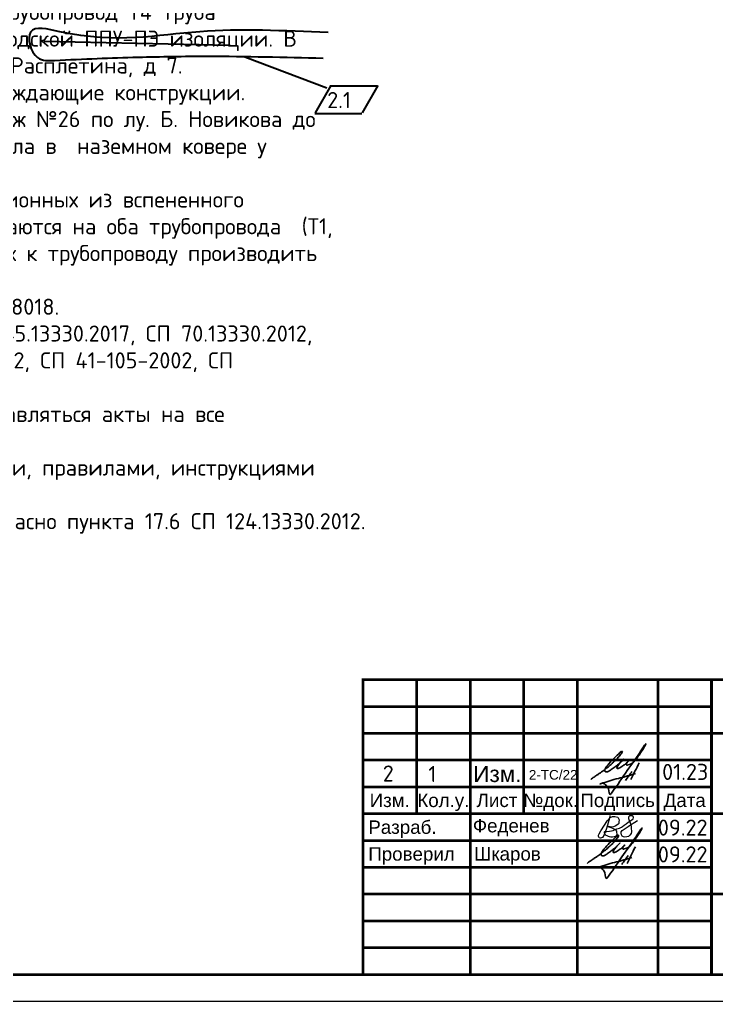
# Model space of a CAD drawing. Header units: millimetres. Extents: x 1990 to 8783, y 397 to 3825.
# Drawn here: x 2577.6 to 2707.5, y 1179.4 to 1362.5 of the extents above; entities that cross this region are included whole.
import ezdxf
from ezdxf.enums import TextEntityAlignment as Align

# ---------------------------------------------------------------- set-up
doc = ezdxf.new("R2010")
doc.units = ezdxf.units.MM
doc.layers.add('Размерный', color=4, linetype='Continuous', lineweight=30)
doc.layers.add('Размеры на чертеже', color=250, linetype='Continuous', lineweight=25)
doc.layers.add('рамка', color=7, linetype='Continuous')
doc.styles.add('-ISOCPEUR-', font='isocpeur.ttf')
doc.styles.get("Standard").update_dxf_attribs({"font": 'arial.ttf'})

# ---------------------------------------------------------------- blocks, each defined once
blk = doc.blocks.new('*U369')
blk.add_lwpolyline([(0, 123), (594, 123), (594, -297), (0, -297)], close=True)
at = {"const_width": 0.5}
blk.add_lwpolyline([(20, 118), (589, 118), (589, -292), (20, -292)], close=True, dxfattribs=at)
for points in [[(404, -292), (404, -237), (589, -237)], [(414, -237), (414, -262)], [(424, -237), (424, -292)], [(434, -237), (434, -262)], [(444, -237), (444, -292)], [(459, -237), (459, -292)], [(469, -237), (469, -292)], [(404, -242), (469, -242)], [(404, -247), (469, -247)], [(469, -247), (589, -247)], [(404, -252), (469, -252)], [(404, -257), (469, -257)], [(404, -262), (589, -262)], [(404, -267), (469, -267)], [(404, -272), (469, -272)], [(404, -277), (469, -277)], [(469, -277), (589, -277)], [(404, -282), (469, -282)], [(404, -287), (469, -287)]]:
    blk.add_lwpolyline(points, dxfattribs=at)
for s, p in [('Изм.', (409, -259.5)), ('Кол.у.', (419, -259.5)), ('Лист', (429, -259.5)), ('№док.', (439, -259.5)), ('Подпись', (451.5, -259.5)), ('Дата', (464, -259.5))]:
    blk.add_text(s, height=2.5).set_placement(p, align=Align.MIDDLE_CENTER)
for s, p in [('Разраб.', (405, -264.5)), ('Проверил', (405, -269.5))]:
    blk.add_text(s, height=2.5).set_placement(p, align=Align.MIDDLE_LEFT)
blk.add_attdef('РАЗРАБОТАЛ', text='', height=2.5).set_placement((424.5, -264.22), align=Align.MIDDLE_LEFT)
at = {"flags": 8}
for tag, height, p in [('ДАТА', 2.5, (464.07, -264.4)), ('ЛИСТ', 3, (560.39, -271.92)), ('ЛИСТОВ', 3, (577.89, -271.92))]:
    blk.add_attdef(tag, text='', height=height, dxfattribs=at).set_placement(p, align=Align.MIDDLE_CENTER)
blk.add_attdef('ПРОВЕРИЛ', (424.75, -270.73), '', height=2.5)
at = {"lineweight": 30, "flags": 104}
for tag, p in [('ТЕПЛОВЫЕ_СЕТИ', (504, -269.5)), ('ИМЯ_ЧЕРТЕЖА', (504, -284.5))]:
    blk.add_attdef(tag, text='', height=3, dxfattribs=at).set_placement(p, align=Align.MIDDLE_CENTER)
at = {"style": '-ISOCPEUR-', "flags": 8}
blk.add_attdef('ФОРМАТ', text='', height=3, dxfattribs=at).set_placement((554.97, -294.75), align=Align.MIDDLE_CENTER)
blk = doc.blocks.new('подпись')
at = {"lineweight": 30}
for points in [[(-0.82, -1.23), (-0.21, -0.8), (0.43, -0.36), (0.86, -0.08), (1.32, 0.25), (2, 0.77), (2.8, 1.4), (3.27, 1.83), (3.84, 2.36), (4.46, 3.07), (5.01, 3.73), (5.08, 3.95), (5.01, 4.03), (4.91, 4), (4.76, 3.88), (4.33, 3.49), (3.4, 2.58), (2.34, 1.43), (1.83, 0.48), (1.87, 0.23), (1.99, 0.16), (2.17, 0.16), (2.41, 0.25), (3.02, 0.6), (3.71, 1.09), (4.34, 1.62), (5.32, 2.55), (4.75, 1.98), (4.27, 1.36), (4.08, 1.05), (4.07, 0.85), (4.11, 0.78), (4.25, 0.78), (4.42, 0.84), (4.78, 1.05), (5.16, 1.3), (5.47, 1.51), (5.72, 1.73), (6.05, 1.99), (6.23, 2.18), (5.94, 1.88), (5.8, 1.63), (5.8, 1.5), (5.89, 1.44), (6.13, 1.46), (6.57, 1.6), (6.9, 1.79), (7.5, 2.39), (8.04, 3.08), (8.61, 3.92), (9.15, 4.76), (9.43, 5.33), (8, 3.26), (6.29, 0.88), (3.58, -3.07), (3.05, -3.8), (2.85, -4.05), (2.49, -2.98), (2.12, -2.39), (1.3, -1.96), (1.02, -2.03), (2.91, -1.44), (4.7, -0.96), (7.51, -0.15)], [(8.19, 1.85), (6.68, -1.27)], [(6.86, 0.23), (5.67, -1.43)]]:
    blk.add_spline(points, degree=3, dxfattribs=at)
blk = doc.blocks.new('Подпись Леха')
at = {"layer": 'рамка'}
blk.add_blockref('подпись', (2.7, 0.11), dxfattribs=at)

msp = doc.modelspace()

# ---------------------------------------------------------------- linework, layer by layer
at = {"color": 18, "lineweight": 35, "true_color": 0x000000}
for p, q in [((2582.156, 1358.497), (2616.829, 1357.736)), ((2619.553, 1355.588), (2634.858, 1349.763)), ((2635.621, 1350.215), (2632.662, 1345.09)), ((2635.439, 1350.125), (2644.299, 1350.125)), ((2644.383, 1350.215), (2641.424, 1345.09)), ((2632.602, 1344.992), (2641.361, 1344.992))]:
    msp.add_line(p, q, dxfattribs=at)
msp.add_lwpolyline([(2687.665, 1214.041), (2687.564, 1213.52), (2687.356, 1212.663), (2687.039, 1211.582), (2686.575, 1210.421), (2686.256, 1209.95), (2686.063, 1209.851), (2685.869, 1209.827), (2685.68, 1209.851), (2685.583, 1209.962), (2685.535, 1210.146), (2685.54, 1210.354), (2685.636, 1210.616), (2685.94, 1211.175), (2687.214, 1213.09), (2687.71, 1213.663), (2688.16, 1213.857), (2688.54, 1213.85), (2689.107, 1213.687), (2689.37, 1213.214), (2689.347, 1212.826), (2689.29, 1212.563), (2689.173, 1212.379), (2688.969, 1212.194), (2688.659, 1212.039), (2688.3, 1211.937), (2687.989, 1211.879), (2687.722, 1211.889), (2687.465, 1211.898), (2687.227, 1212.01), (2687.169, 1212.027), (2687.425, 1211.917), (2687.632, 1211.828), (2687.824, 1211.76), (2688.144, 1211.668), (2688.37, 1211.562), (2688.579, 1211.462), (2688.717, 1211.367), (2688.869, 1211.096), (2688.892, 1210.846), (2688.916, 1210.598), (2688.861, 1210.354), (2688.666, 1210.135), (2688.424, 1210.026), (2688.127, 1209.995), (2687.837, 1210.01), (2687.594, 1210.024), (2687.369, 1210.128), (2687.13, 1210.238), (2686.947, 1210.322), (2686.837, 1210.424), (2686.699, 1210.553), (2686.615, 1210.764), (2686.62, 1210.955), (2686.732, 1211.018), (2687.064, 1211.053), (2687.565, 1211.104), (2687.974, 1211.189), (2688.267, 1211.251), (2688.516, 1211.36), (2688.951, 1211.517), (2689.426, 1211.678), (2689.787, 1211.849), (2689.988, 1211.991), (2690.286, 1212.202), (2690.685, 1212.484), (2691.068, 1212.756), (2691.366, 1212.966), (2691.73, 1213.224), (2691.985, 1213.404), (2692.037, 1213.648), (2691.983, 1213.852), (2691.81, 1213.961), (2691.56, 1213.977), (2691.31, 1213.945), (2691.158, 1213.852), (2691.104, 1213.671), (2691.134, 1213.471), (2691.207, 1213.251), (2691.383, 1212.855), (2691.574, 1212.307), (2691.623, 1212.043), (2691.638, 1211.725), (2691.655, 1210.988), (2691.607, 1210.651), (2691.365, 1210.33), (2691.122, 1210.118), (2690.808, 1210.024), (2690.463, 1209.977), (2690.158, 1210.017), (2689.922, 1210.165), (2689.797, 1210.424), (2689.726, 1210.722), (2689.766, 1211.004), (2689.93, 1211.223), (2691.075, 1211.959), (2691.506, 1212.265), (2692.313, 1212.79), (2692.787, 1213.098)])
msp.add_spline([(2635.124, 1360.071), (2611.196, 1360.247), (2585.068, 1360.247), (2579.614, 1360.159), (2580.933, 1355.412), (2584.1, 1354.885), (2599.671, 1355.5), (2612.603, 1355.676), (2634.156, 1355.324)], degree=3, dxfattribs=at)

# ---------------------------------------------------------------- block references
for p in [(2682.196, 1221.884), (2681.505, 1206.217)]:
    msp.add_blockref('Подпись Леха', p)
at = {"layer": 'Размеры на чертеже', "lineweight": 90}
ref = msp.add_blockref('*U369', (2237.597, 1476.353), dxfattribs=at)
ref.add_attrib('РАЗРАБОТАЛ', 'Феденев', dxfattribs={"layer": '0', "height": 2.5}).set_placement((2662.097, 1212.128), align=Align.MIDDLE_LEFT)
ref.add_attrib('ПРОВЕРИЛ', 'Шкаров', (2662.346, 1205.623), dxfattribs={"layer": '0', "height": 2.5})

# ---------------------------------------------------------------- texts
at = {"layer": 'Размерный', "color": 0, "style": '-ISOCPEUR-'}
for s, p in [('2.1', (2634.934, 1346)), ('01.23', (2697.39, 1220.657)), ('2', (2645.297, 1220.362)), ('1', (2653.803, 1220.278)), ('09.22', (2696.604, 1210.27)), ('09.22', (2696.604, 1205.27))]:
    msp.add_text(s, height=3, dxfattribs=at).set_placement(p)
at = {"layer": 'Размерный', "color": 0}
for s, height, p in [('Изм.', 3, (2662.178, 1220.273)), ('2-ТС/22', 1.8, (2672.535, 1220.717))]:
    msp.add_text(s, height=height, dxfattribs=at).set_placement(p)
at = {"layer": 'Размерный', "color": 7, "lineweight": 30, "ltscale": 0.5, "insert": (2447.512, 1575.493), "char_height": 3, "width": 188.90644, "attachment_point": 1, "style": '-ISOCPEUR-'}
msp.add_mtext('\\pxi2;1. Настоящий проект {\\A1;выполнено на основании технического задания разработанного МУП ГО. г Рыбинск "Теплоэнерго".\\P}2. Источник тепла -  Котельная "Полиграф".\\P3. Система теплоснабжения - четырех трубная.\\P4. Теплоноситель - теплофикационная вода. Температурный график отпуска тепла - 150/70°С. Метод регулирования - качественный. \\P5. Проектом предусмотрена бесканальная прокладка с засыпкой песком участка реконструкции от УП до ТК-8018. Проектом предусмотрена  прокладка в существующем канале с засыпкой песком.\\P6. Трубы стальные бесшовные горячедеформированные по ГОСТ 10704-91 в заводской ППУ изоляции по ГОСТ 30732-2020. Материал трубопровода сталь 20 по ГОСТ 10705-80.\\P В тепловой камере трубы стальные бесшовные горячедеформированные по ГОСТ 8732-78. Материал трубопровода - сталь 20 по ГОСТ 8731-74. Изоляция - плиты ППЖ-170.\\P7. Тепловая и антикоррозионная  гидроизоляция участков стальных трубопроводов без заводской изоляции (в соответствии с СП 61.13330.2012 и РД 153-34.0-20.518-2003):\\P7.1 Трубопровод перед началом антикоррозионной изоляции должен быть очищен от грязи, ржавчины со степенью очистки II и загрунтован двумя слоями мастики "Вектор 1025" по ТУ 5775-004-17045751-99;\\P7.2 На трубопровод поверх грунтовки нанести антикоррозионное покрытие из одного слоя мастики "Вектор 1214" по ТУ 5775-003-17045751-99.\\P8. Монтаж, испытание и приёмку трубопроводов производить в соответствии с СП 74.13330.2011 \\P9. Сварку трубопроводов производить в соответствии с требованиями ГОСТ 16037-80 электродами Э42, Э46 остальных изделий по ГОСТ 9467-75. Катет шва принимается по наименьшей толщине стенки свариваемого элемента.\\P10. После монтажно-сварочных работ произвести неразрушающий ультразвуковой контроль стыковых сварных соединений трубопроводов в тепловой камере диаметром до Ду50 не менее 3% (но не менее двух стыков), а на участке тепловой сети не менее 100% от общего числа однотипных стыков трубопровода, выполненных каждым сварщиком по всей длине соединения. Контроль сварных стыков под проезжей частью выполнять в 100% объёме.\\P11. После монтажа провести гидравлическое испытание трубопроводов на прочность и герметичность давлением, равным 1,25 Рраб, но не менее 1,6МПа соответствии со СНиП 3.05.03-85.\\P\\pi0;   12. На трубопроводах в заводской изоляции тепловую изоляцию стыков труб выполнить с использованием комплектов заделки стыков с термоусаживаемой муфтой (Тиал ТУМ).{\\C256;\\P\\pi2;}13.{\\C2; }Перед вводом сетей в эксплуатацию должна быть произведена гидропневматическая промывка трубопроводов до полного осветления промывочной воды и дезинфекция в соответствии с СанПиН 2.1.4.2496-09.\\P14.Проектом предусмотрено строительство инженерных сетей и сооружений в стесненными условиями в застроенной части города. \\P15. Работы по прокладке тепловых сетей вести открытым способом. Тепловую камеру ТК-8018 реконструировать. Тепловую камеру ТК-8017 демонтировать, а на ее месте установить ковер.\\P16.Проектом предусмотрена бесканальная прокладка Т1,Т2 - 2Ду250 в заводской изоляции из пенополиуретана в полиэтиленовой оболочке. Трубопровод Т3 труба ИЗОПРОФЛЕКС-95А {\\A1;\\C256;\\c0;ИЗОКОМ А 95 144х7,5} по ГОСТ 32415-2013 в заводской ППУ-ПЭ изоляции. Трубопровод Т4 труба ИЗОПРОФЛЕКС-95А {\\A1;\\C256;\\c0;ИЗОКОМ А 95} 101х6.5 по ГОСТ 32415-2013 в заводской ППУ-ПЭ изоляции. В направлении от УП у ж/ж №26 по лу. Б. Новикова до ТК-8018 ул Расплетина, д 7.\\P17. Предусмотрена герметизация прохода трубопроводов через ограждающие конструкции. \\P   18. С целью контроля состояния изоляции на участке т УП у ж/ж №26 по лу. Б. Новикова до ТК-8018 ул Расплетина, д 7 предусматривается установка терминала в  наземном ковере у Ковера №1 и установка  ковера наземного у ТК-8018.\\P19. Демпфирующие конструкции формируются из матов компенсационных из вспененного полиэтилена плотностью 30 кг/м³ толщиной 40 мм и устанавливаются на оба трубопровода  (Т1, Т2) согласно прилагаемых схем. Крепление матов компенсационных к трубопроводу производить скотчем.\\P20. Уклон участка нового строительства формируется в сторону ТК-8018.\\P21. Производство работ вести в соответствии с требованиями СП 45.13330.2017, СП 70.13330.2012, СП 71.13330.2017, СП 72.13330.2016, СП 49.13330.2010, СНиП 12-04-2002, СП 41-105-2002, СП 315.1325800.2017, СП 74.13330.2011 и ГОСТ 5264-80.\\P22. В ходе проведения строительно монтажных работ должны составляться акты на все непредвиденные работы.\\P23. Проектная документация разработана в соответствии с нормами, правилами, инструкциями и государственными стандартами.\\P24.^IСрок службы трубопроводов принимать не менее 30 лет согласно пункта 17.6 СП 124.13330.2012.', dxfattribs=at)

doc.saveas('drawing.dxf')
